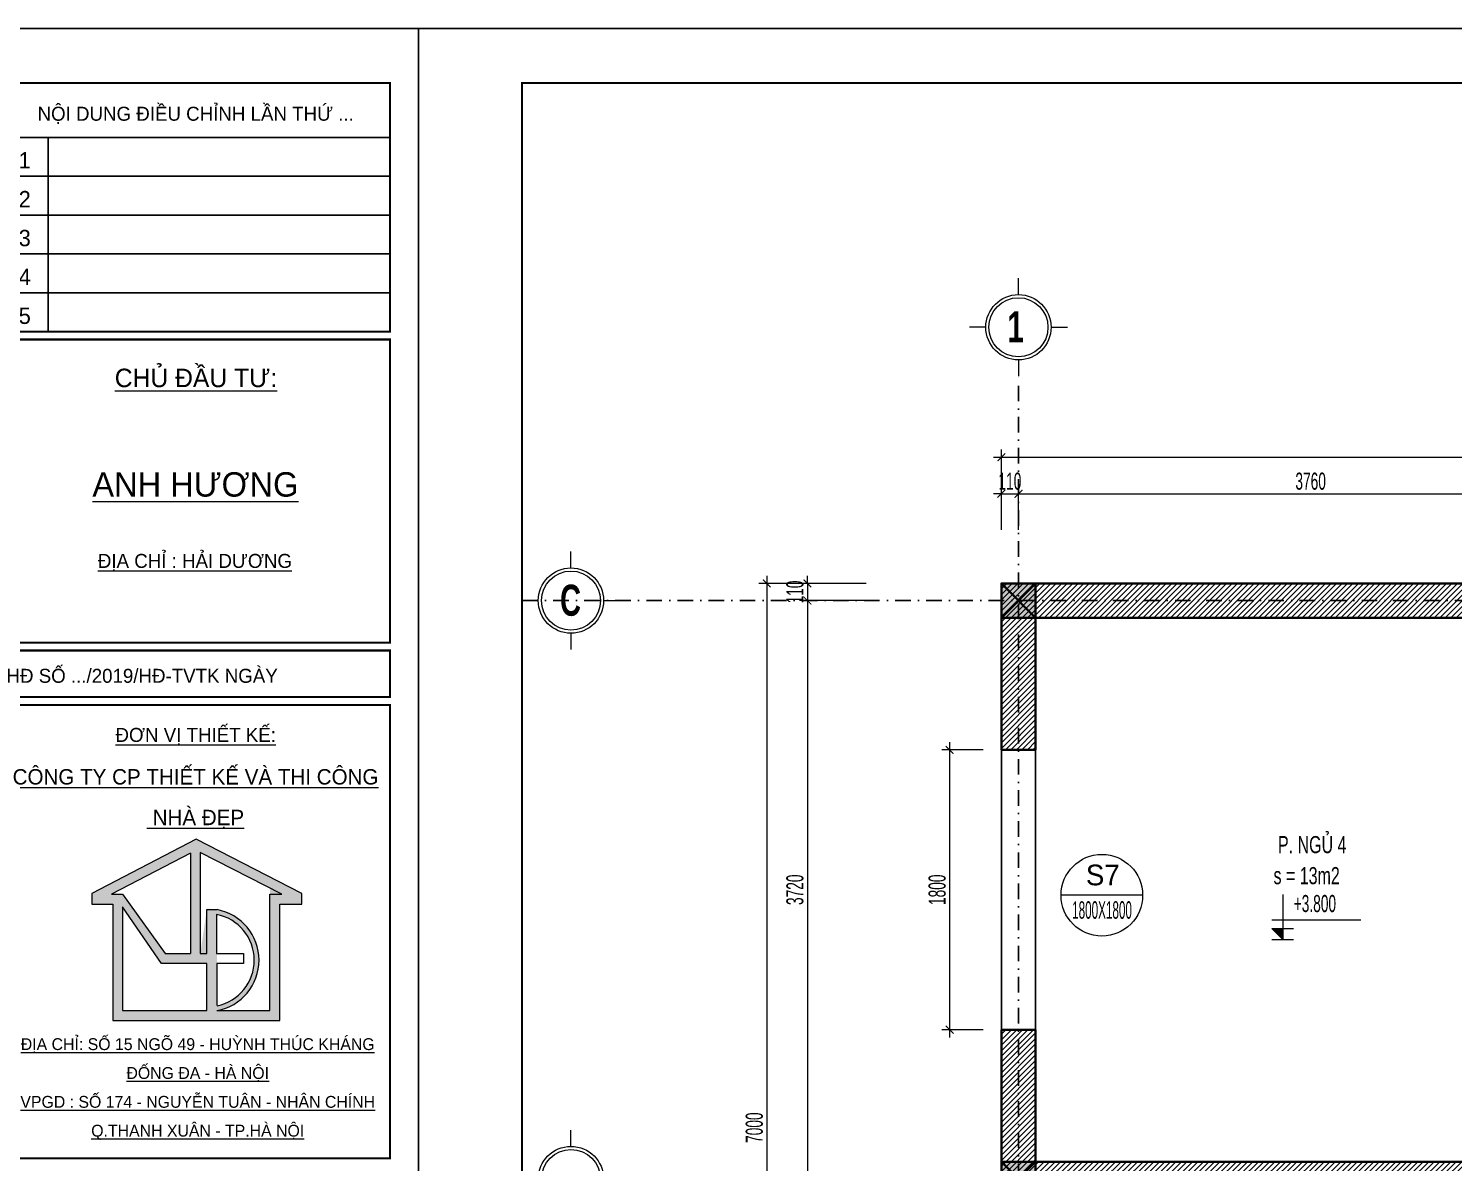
# Model space of a CAD drawing. Header units: inches. Extents: x 274208 to 641690, y -81912 to 129129.
# Drawn here: x 472963 to 482132, y 19834 to 27127 of the extents above; entities that cross this region are included whole.
import ezdxf
from ezdxf.enums import TextEntityAlignment as Align

# ---------------------------------------------------------------- set-up
doc = ezdxf.new("R2010")
doc.units = ezdxf.units.IN
doc.header["$MEASUREMENT"] = 0
doc.header["$PDMODE"] = 3
doc.linetypes.add('DASHDOT', pattern=[1, 0.5, -0.25, 0, -0.25])
for name, color, linetype, lineweight in [('01.Cut', 255, 'Continuous', 35), ('05.Text', 253, 'Continuous', 18), ('06.betong', 2, 'Continuous', 35), ('08.Dim', 156, 'Continuous', 15), ('09.Hatch', 250, 'Continuous', 5), ('10.Text', 254, 'Continuous', 18), ('11.Khung bo', 32, 'Continuous', 50), ('12.Khung', 36, 'Continuous', 25), ('DIM', 252, 'Continuous', 20)]:
    doc.layers.add(name, color=color, linetype=linetype, lineweight=lineweight)
for name, color, linetype in [('NET VUA', 143, 'Continuous'), ('text', 7, 'Continuous'), ('TRUC', 250, 'DASHDOT')]:
    doc.layers.add(name, color=color, linetype=linetype)
doc.layers.add('Tpl_Bound', color=1, linetype='Continuous', plot=False)
doc.styles.add('AVANT', font='')
doc.styles.add('AVANTH', font='')
doc.styles.add('AVANTHB', font='')
doc.styles.add('TT5_Text Dim', font='hoatbif.shx', dxfattribs={"width": 0.6})
doc.styles.add('VnAvantH', font='')
doc.styles.get('AVANT').set_extended_font_data('.VnAvant')
doc.styles.get('AVANTH').set_extended_font_data('.VnAvantH')
doc.styles.get('AVANTHB').set_extended_font_data('.VnAvantH', bold=True)
doc.styles.get('VnAvantH').set_extended_font_data('.VnAvantH')
doc.dimstyles.new('TT5_Dim 1-50', dxfattribs={"dimscale": 50, "dimtxt": 2.2, "dimasz": 1, "dimexe": 1, "dimexo": 0.5, "dimgap": 0.5, "dimtad": 1, "dimdec": 0, "dimzin": 0, "dimdsep": 46, "dimtxsty": 'TT5_Text Dim', "dimblk": 'ARCHTICK', "dimcen": 0, "dimdle": 1, "dimclrd": 256, "dimclre": 256, "dimclrt": 1, "dimadec": 0, "dimazin": 0, "dimtfac": 0.015, "dimtdec": 0, "dimtix": 1, "dimtmove": 2, "dimatfit": 3, "dimldrblk": 'DOT', "dimfxl": 1, "dimtolj": 1, "dimtzin": 0, "dimlwd": -1, "dimlwe": -1, "dimarcsym": 1})

# ---------------------------------------------------------------- blocks, each defined once
blk = doc.blocks.new('100')
at = {"layer": '05.Text'}
h = blk.add_hatch(color=3, dxfattribs=at)
h.paths.add_polyline_path([(1897375, -927367), (1897375, -927501), (1897646, -927501), (1897646, -928998), (1898856, -928998), (1899794, -928998), (1899794, -927501), (1900078, -927501), (1900078, -927366), (1898717, -926668)])
h.paths.add_polyline_path([(1898772, -928138), (1898858, -927562, -0.921492), (1898987, -928872), (1899668, -928872), (1899668, -927297), (1898772, -926837)], flags=16)
h.paths.add_polyline_path([(1898646, -926846), (1898646, -928138), (1898318, -928138), (1897771, -927375), (1897631, -927375)], flags=16)
h.paths.add_polyline_path([(1898982, -927636, -0.822042), (1898987, -928808), (1898987, -928139), (1898982, -928139)], flags=16)
h.paths.add_polyline_path([(1897771, -927537), (1898273, -928265), (1898856, -928265), (1898856, -928872), (1897771, -928872)], flags=16)
for p, q in [((1898717, -926668), (1897375, -927367)), ((1900078, -927366), (1898717, -926668)), ((1898646, -926846), (1897631, -927375)), ((1898646, -926846), (1898646, -928138)), ((1899821, -927376), (1898772, -926837)), ((1898772, -926837), (1898772, -928138)), ((1897375, -927367), (1897375, -927501)), ((1897375, -927501), (1897646, -927501)), ((1897631, -927375), (1897771, -927375)), ((1897646, -927501), (1897646, -928998)), ((1897771, -927375), (1897771, -927375)), ((1897771, -927375), (1898318, -928138)), ((1897771, -927537), (1897771, -928872)), ((1898273, -928265), (1897771, -927537)), ((1899668, -928872), (1899668, -927376)), ((1899668, -927376), (1899821, -927376)), ((1899794, -928998), (1899794, -927501)), ((1899794, -927501), (1900078, -927501)), ((1900078, -927501), (1900078, -927366)), ((1898856, -928138), (1898856, -927573)), ((1898856, -928138), (1898856, -927573)), ((1898856, -927573), (1898987, -927573)), ((1898982, -927636), (1898982, -928139)), ((1898856, -928265), (1898273, -928265)), ((1898318, -928138), (1898646, -928138)), ((1898772, -928138), (1898856, -928138)), ((1898856, -928872), (1898856, -928265)), ((1898982, -928139), (1899330, -928139)), ((1899330, -928265), (1898987, -928265)), ((1898987, -928265), (1898987, -928808)), ((1899330, -928139), (1899330, -928265)), ((1897646, -928998), (1898856, -928998)), ((1897771, -928872), (1898856, -928872)), ((1898856, -928998), (1899794, -928998)), ((1898987, -928872), (1899668, -928872))]:
    blk.add_line(p, q, dxfattribs=at)
for radius, start, end in [(598, 281.4298, 79.1164), (660, 280.3316, 79.6684)]:
    blk.add_arc((1898869, -928223), radius, start, end, dxfattribs=at)
at = {"layer": '11.Khung bo', "const_width": 26.7}
for points in [[(1860913, -945240), (1860913, -916940), (1896063, -916940), (1896063, -945240)], [(1896213, -920140), (1896213, -916940), (1901213, -916940), (1901213, -920140)], [(1896213, -924140), (1901213, -924140), (1901213, -920240), (1896213, -920240)], [(1896213, -924840), (1901213, -924840), (1901213, -924240), (1896213, -924240)], [(1896213, -930771), (1901213, -930771), (1901213, -924940), (1896213, -924940)]]:
    blk.add_lwpolyline(points, close=True, dxfattribs=at)
at = {"layer": '12.Khung'}
for p, q in [((1896213, -917640), (1901213, -917640)), ((1896813, -920140), (1896813, -917640)), ((1896213, -918140), (1901213, -918140)), ((1896213, -918640), (1901213, -918640)), ((1896213, -919140), (1901213, -919140)), ((1896213, -919640), (1901213, -919640))]:
    blk.add_line(p, q, dxfattribs=at)
at = {"layer": '12.Khung', "color": 1}
blk.add_lwpolyline([(1901579, -945940), (1901579, -916240), (1859580, -916240), (1859580, -945940)], close=True, dxfattribs=at)
at = {"layer": '05.Text', "style": 'VnAvantH'}
for s, p in [('Néi dung ®iÒu chØnh lÇn thø ...', (1898713, -917329)), ('H§ sè .../2019/H§-TVTK ngµy ', (1898057, -924540))]:
    blk.add_text(s, height=180, dxfattribs=at).set_placement(p, align=Align.MIDDLE)
at = {"layer": '05.Text'}
for s, height, style, p in [('1', 210, 'AVANT', (1896513, -918040)), ('2', 210, 'AVANT', (1896513, -918540)), ('3', 210, 'AVANT', (1896513, -919040)), ('4', 210, 'AVANT', (1896513, -919540)), ('5', 210, 'AVANT', (1896513, -920040)), ('%%uChñ ®Çu t\xad:', 237.6, 'VnAvantH', (1898716, -920853)), ('%%Uanh H¦¥NG', 313.63, 'VnAvantH', (1898709, -922261)), ('%%U®Þa chØ : H¶I D¦¥NG', 180, 'VnAvantH', (1898703, -923178)), ('%%U®¬n vÞ thiÕt kÕ:', 180, 'VnAvantH', (1898713, -925416)), ('%%Uc«ng ty cp thiÕt kÕ vµ thi c«ng', 198, 'VnAvantH', (1898711, -925964)), ('%%U nhµ ®Ñp', 198, 'VnAvantH', (1898711, -926487)), ('%%U®Þa chØ: sè 15 ngâ 49 - huúnh thóc kh¸ng', 152.46, 'VnAvantH', (1898739, -929380)), ('%%U®èng ®a - hµ néi', 152.46, 'VnAvantH', (1898739, -929751)), ('%%Uvpgd : sè 174 - nguyÔn tu©n - nh©n chÝnh', 152.46, 'VnAvantH', (1898739, -930122)), ('%%Uq.thanh xu©n - tp.hµ néi', 152.46, 'VnAvantH', (1898739, -930493))]:
    blk.add_text(s, height=height, dxfattribs=dict(at, style=style)).set_placement(p, align=Align.CENTER)
blk = doc.blocks.new('\xad3yjrtuktyl')
at = {"layer": '06.betong'}
blk.add_hatch(color=0, dxfattribs=at).paths.add_polyline_path([(-110, -110), (110, -110), (110, 110), (-110, 110)])
at = {"layer": '06.betong', "color": 0}
for p, q in [((-110, 110), (110, -110)), ((-110, -110), (110, 110))]:
    blk.add_line(p, q, dxfattribs=at)
blk.add_lwpolyline([(-110, -110), (110, -110), (110, 110), (-110, 110)], close=True, dxfattribs=at)
blk = doc.blocks.new('DANHTRUC')
for p, q in [((980383, -947347), (980383, -947137)), ((979963, -947767), (979753, -947767)), ((980803, -947767), (981013, -947767)), ((980383, -948187), (980383, -948397))]:
    blk.add_line(p, q)
for radius in [420, 380]:
    blk.add_circle((980383, -947767), radius)
blk = doc.blocks.new('_ARCHTICK')
at = {"color": 0, "linetype": 'ByBlock', "const_width": 0.15}
blk.add_lwpolyline([(-0.5, -0.5), (0.5, 0.5)], dxfattribs=at)
blk = doc.blocks.new('*D844')
at = {"layer": '08.Dim', "transparency": 16777216}
for p, q in [((477974.9, 23558.3), (477974.9, 23608.3)), ((478353.9, 23558.3), (477924.9, 23558.3)), ((477974.9, 23558.3), (477974.9, 23448.3)), ((478353.9, 23448.3), (477924.9, 23448.3)), ((477974.9, 23448.3), (477974.9, 23398.3))]:
    blk.add_line(p, q, dxfattribs=at)
at = {"layer": 'Defpoints', "color": 0, "transparency": 16777216}
for p in [(478378.9, 23558.3), (477974.9, 23448.3), (478378.9, 23448.3)]:
    blk.add_point(p, dxfattribs=at)
at = {"layer": '08.Dim', "transparency": 16777216, "xscale": 50, "yscale": 50, "zscale": 50}
for p, rotation in [((477974.9, 23558.3), 270), ((477974.9, 23448.3), 90)]:
    blk.add_blockref('_ARCHTICK', p, dxfattribs=dict(at, rotation=rotation))
at = {"layer": '08.Dim', "color": 1, "transparency": 16777216, "insert": (477894.9, 23503.3), "char_height": 110, "attachment_point": 5, "rotation": 90, "style": 'TT5_Text Dim'}
blk.add_mtext('\\A1;110', dxfattribs=at)
blk = doc.blocks.new('_DOT')
at = {"color": 1, "linetype": 'ByBlock'}
blk.add_line((-0.5, 0), (-1, 0), dxfattribs=at)
at = {"color": 1, "linetype": 'ByBlock', "const_width": 0.5}
blk.add_lwpolyline([(-0.25, 0, 1), (0.25, 0, 1)], format="xyb", close=True, dxfattribs=at)
blk = doc.blocks.new('*D845')
at = {"layer": '08.Dim', "transparency": 16777216}
for p, q in [((477974.9, 23498.3), (477974.9, 19678.3)), ((478353.9, 23448.3), (477924.9, 23448.3)), ((478353.9, 19728.3), (477924.9, 19728.3))]:
    blk.add_line(p, q, dxfattribs=at)
at = {"layer": 'Defpoints', "color": 0, "transparency": 16777216}
for p in [(478378.9, 23448.3), (477974.9, 19728.3), (478378.9, 19728.3)]:
    blk.add_point(p, dxfattribs=at)
at = {"layer": '08.Dim', "transparency": 16777216, "xscale": 50, "yscale": 50, "zscale": 50}
for p, rotation in [((477974.9, 23448.3), 90), ((477974.9, 19728.3), 270)]:
    blk.add_blockref('_ARCHTICK', p, dxfattribs=dict(at, rotation=rotation))
at = {"layer": '08.Dim', "color": 1, "transparency": 16777216, "insert": (477894.9, 21588.3), "char_height": 110, "attachment_point": 5, "rotation": 90, "style": 'TT5_Text Dim'}
blk.add_mtext('\\A1;3720', dxfattribs=at)
blk = doc.blocks.new('*D848')
at = {"layer": '08.Dim', "transparency": 16777216}
for p, q in [((477713.5, 23608.3), (477713.5, 16508.3)), ((478353.9, 23558.3), (477663.5, 23558.3)), ((478353.9, 16558.3), (477663.5, 16558.3))]:
    blk.add_line(p, q, dxfattribs=at)
at = {"layer": 'Defpoints', "color": 0, "transparency": 16777216}
for p in [(478378.9, 23558.3), (477713.5, 16558.3), (478378.9, 16558.3)]:
    blk.add_point(p, dxfattribs=at)
at = {"layer": '08.Dim', "transparency": 16777216, "xscale": 50, "yscale": 50, "zscale": 50}
for p, rotation in [((477713.5, 23558.3), 90), ((477713.5, 16558.3), 270)]:
    blk.add_blockref('_ARCHTICK', p, dxfattribs=dict(at, rotation=rotation))
at = {"layer": '08.Dim', "color": 1, "transparency": 16777216, "insert": (477633.5, 20058.3), "char_height": 110, "attachment_point": 5, "rotation": 90, "style": 'TT5_Text Dim'}
blk.add_mtext('\\A1;7000', dxfattribs=at)
blk = doc.blocks.new('*D855')
at = {"layer": '08.Dim', "transparency": 16777216}
for p, q in [((479223.1, 24135.5), (479173.1, 24135.5)), ((479223.1, 23903.4), (479223.1, 24185.5)), ((479223.1, 24135.5), (479333.1, 24135.5)), ((479333.1, 23903.4), (479333.1, 24185.5)), ((479333.1, 24135.5), (479383.1, 24135.5))]:
    blk.add_line(p, q, dxfattribs=at)
at = {"layer": 'Defpoints', "color": 0, "transparency": 16777216}
for p in [(479333.1, 24135.5), (479223.1, 23878.4), (479333.1, 23878.4)]:
    blk.add_point(p, dxfattribs=at)
at = {"layer": '08.Dim', "transparency": 16777216, "xscale": 50, "yscale": 50, "zscale": 50}
blk.add_blockref('_ARCHTICK', (479223.1, 24135.5), dxfattribs=at)
at = {"layer": '08.Dim', "transparency": 16777216, "xscale": 50, "yscale": 50, "zscale": 50, "rotation": 180}
blk.add_blockref('_ARCHTICK', (479333.1, 24135.5), dxfattribs=at)
at = {"layer": '08.Dim', "color": 1, "transparency": 16777216, "insert": (479278.1, 24215.5), "char_height": 110, "attachment_point": 5, "style": 'TT5_Text Dim'}
blk.add_mtext('\\A1;110', dxfattribs=at)
blk = doc.blocks.new('*D856')
at = {"layer": '08.Dim', "transparency": 16777216}
for p, q in [((479283.1, 24135.5), (483143.1, 24135.5)), ((479333.1, 23903.4), (479333.1, 24185.5)), ((483093.1, 23903.4), (483093.1, 24185.5))]:
    blk.add_line(p, q, dxfattribs=at)
at = {"layer": 'Defpoints', "color": 0, "transparency": 16777216}
for p in [(483093.1, 24135.5), (479333.1, 23878.4), (483093.1, 23878.4)]:
    blk.add_point(p, dxfattribs=at)
at = {"layer": '08.Dim', "transparency": 16777216, "xscale": 50, "yscale": 50, "zscale": 50, "rotation": 180}
blk.add_blockref('_ARCHTICK', (479333.1, 24135.5), dxfattribs=at)
at = {"layer": '08.Dim', "transparency": 16777216, "xscale": 50, "yscale": 50, "zscale": 50}
blk.add_blockref('_ARCHTICK', (483093.1, 24135.5), dxfattribs=at)
at = {"layer": '08.Dim', "color": 1, "transparency": 16777216, "insert": (481213.1, 24215.5), "char_height": 110, "attachment_point": 5, "style": 'TT5_Text Dim'}
blk.add_mtext('\\A1;3760', dxfattribs=at)
blk = doc.blocks.new('*D860')
at = {"layer": '08.Dim', "transparency": 16777216}
for p, q in [((479223.1, 23903.4), (479223.1, 24420.5)), ((491223.1, 23903.4), (491223.1, 24420.5)), ((479173.1, 24370.5), (491273.1, 24370.5))]:
    blk.add_line(p, q, dxfattribs=at)
at = {"layer": 'Defpoints', "color": 0, "transparency": 16777216}
for p in [(491223.1, 24370.5), (479223.1, 23878.4), (491223.1, 23878.4)]:
    blk.add_point(p, dxfattribs=at)
at = {"layer": '08.Dim', "transparency": 16777216, "xscale": 50, "yscale": 50, "zscale": 50, "rotation": 180}
blk.add_blockref('_ARCHTICK', (479223.1, 24370.5), dxfattribs=at)
at = {"layer": '08.Dim', "transparency": 16777216, "xscale": 50, "yscale": 50, "zscale": 50}
blk.add_blockref('_ARCHTICK', (491223.1, 24370.5), dxfattribs=at)
at = {"layer": '08.Dim', "color": 1, "transparency": 16777216, "insert": (485223.1, 24450.5), "char_height": 110, "attachment_point": 5, "style": 'TT5_Text Dim'}
blk.add_mtext('\\A1;12000', dxfattribs=at)
blk = doc.blocks.new('A$C4E7C6F34')
at = {"layer": 'DIM'}
blk.add_hatch(color=256, dxfattribs=at).paths.add_polyline_path([(-38, 0), (-38, 138), (-178, 138)])
for p, q in [((-38, 576), (-38, 0)), ((964, 248), (-178, 248)), ((-178, 138), (101, 138)), ((-178, 138), (-38, 0)), ((-178, 0), (101, 0))]:
    blk.add_line(p, q, dxfattribs=at)
at = {"layer": 'text', "style": 'TT5_Text Dim', "flags": 8}
blk.add_attdef('%%P0.000', text='', height=220, dxfattribs=at).set_placement((102, 461), align=Align.MIDDLE_LEFT)
blk = doc.blocks.new('*D877')
at = {"layer": '08.Dim', "transparency": 16777216}
for p, q in [((479105, 22488.3), (478840.1, 22488.3)), ((478890.1, 22538.3), (478890.1, 20638.3)), ((479105, 20688.3), (478840.1, 20688.3))]:
    blk.add_line(p, q, dxfattribs=at)
at = {"layer": 'Defpoints', "color": 0, "transparency": 16777216}
for p in [(479130, 22488.3), (478890.1, 20688.3), (479130, 20688.3)]:
    blk.add_point(p, dxfattribs=at)
at = {"layer": '08.Dim', "transparency": 16777216, "xscale": 50, "yscale": 50, "zscale": 50}
for p, rotation in [((478890.1, 22488.3), 90), ((478890.1, 20688.3), 270)]:
    blk.add_blockref('_ARCHTICK', p, dxfattribs=dict(at, rotation=rotation))
at = {"layer": '08.Dim', "color": 1, "transparency": 16777216, "insert": (478810.1, 21588.3), "char_height": 110, "attachment_point": 5, "rotation": 90, "style": 'TT5_Text Dim'}
blk.add_mtext('\\A1;1800', dxfattribs=at)

msp = doc.modelspace()

# ---------------------------------------------------------------- hatches: boundary and pattern name
at = {"layer": '09.Hatch'}
h = msp.add_hatch(dxfattribs=at)
h.set_pattern_fill('ANSI31', color=256, scale=200)
h.set_pattern_definition([(45, (479223.136, 16558.276), (-17.67767, 17.67767), [])])
h.paths.add_polyline_path([(479443.1, 23338.3), (480993.1, 23338.3), (483093.1, 23338.3), (483093.1, 20878.3), (483203.1, 20878.3), (483203.1, 23338.3), (483703.1, 23338.3), (486003.1, 23338.3), (486003.1, 20878.3), (486223.1, 20878.3), (486223.1, 23338.3), (489283.1, 23338.3), (489283.1, 23088.3), (489503.1, 23088.3), (489503.1, 23558.3), (483703.1, 23558.3), (480993.1, 23558.3), (479223.1, 23558.3), (479223.1, 22488.3), (479443.1, 22488.3)])
h.paths.add_polyline_path([(479443.1, 19728.3), (483093.1, 19728.3), (483093.1, 19508.3), (483203.1, 19508.3), (483203.1, 19838.3), (483203.1, 19948.3), (483093.1, 19948.3), (483093.1, 19838.3), (479443.1, 19838.3), (479443.1, 20688.3), (479223.1, 20688.3), (479223.1, 17918.3), (479223.1, 16558.3), (481043.1, 16558.3), (481043.1, 16778.3), (479443.1, 16778.3), (479443.1, 17918.3)])
h.paths.add_polyline_path([(483093.1, 16778.3), (482443.1, 16778.3), (482443.1, 16558.3), (484203.1, 16558.3), (484203.1, 16778.3), (483203.1, 16778.3), (483203.1, 18078.3), (485093.1, 18078.3), (485093.1, 18188.3), (483203.1, 18188.3), (483203.1, 18578.3), (483093.1, 18578.3)])
h.paths.add_polyline_path([(486513.1, 16558.3), (486513.1, 16778.3), (486113.1, 16778.3), (486113.1, 18578.3), (486003.1, 18578.3), (486003.1, 18188.3), (485893.1, 18188.3), (485893.1, 18078.3), (486003.1, 18078.3), (486003.1, 16778.3), (484803.1, 16778.3), (484803.1, 16558.3)])
h.paths.add_polyline_path([(487713.1, 16778.3), (487713.1, 16558.3), (491223.1, 16558.3), (491523.1, 16558.3), (491523.1, 16778.3), (491223.1, 16778.3), (491223.1, 17778.3), (491333.1, 17778.3), (491333.1, 18178.3), (491003.1, 18178.3), (491003.1, 16778.3)])
h.paths.add_polyline_path([(489503.1, 19838.3), (489503.1, 20088.3), (489283.1, 20088.3), (489283.1, 19838.3), (486223.1, 19838.3), (486223.1, 19948.3), (486003.1, 19948.3), (486003.1, 19838.3), (486003.1, 19508.3), (486113.1, 19508.3), (486113.1, 19728.3), (489283.1, 19728.3), (489283.1, 19618.3), (491003.1, 19618.3), (491223.1, 19618.3), (491223.1, 19838.3), (490223.1, 19838.3)])

# ---------------------------------------------------------------- linework, layer by layer
at = {"layer": '01.Cut'}
for p, q in [((480993.1, 23338.3), (479443.1, 23338.3)), ((479443.1, 23338.3), (479443.1, 22488.3)), ((483093.1, 23338.3), (480993.1, 23338.3)), ((479443.1, 22488.3), (479223.1, 22488.3)), ((479443.1, 20688.3), (479223.1, 20688.3)), ((479443.1, 20688.3), (479443.1, 19838.3)), ((479443.1, 19838.3), (483093.1, 19838.3))]:
    msp.add_line(p, q, dxfattribs=at)
for points in [[(480993.1, 23558.3), (479223.1, 23558.3), (479223.1, 22488.3)], [(483703.1, 23558.3), (480993.1, 23558.3)], [(479223.1, 20688.3), (479223.1, 17918.3)]]:
    msp.add_lwpolyline(points, dxfattribs=at)
at = {"layer": '05.Text'}
msp.add_line((480132.1, 21553.3), (479607.1, 21553.3), dxfattribs=at)
msp.add_ellipse((479869.6, 21553.3), major_axis=(0, 262.5), ratio=1, start_param=3.141584, end_param=9.424769, dxfattribs=at)
at = {"layer": 'NET VUA'}
msp.add_lwpolyline([(479443.1, 20688.3), (479223.1, 20688.3), (479223.1, 22488.3), (479443.1, 22488.3)], close=True, dxfattribs=at)
at = {"layer": 'Tpl_Bound', "color": 1}
for points in [[(454472.3, 12277.4), (454472.3, 27127.3), (475472.1, 27127.3), (475472.1, 12277.4)], [(475472.1, 12277.4), (475472.1, 27127.3), (496471.9, 27127.3), (496471.9, 12277.4)]]:
    msp.add_lwpolyline(points, close=True, dxfattribs=at)
at = {"layer": 'TRUC', "ltscale": 200}
for p, q in [((479333.1, 15125.3), (479333.1, 24922.8)), ((476138.8, 23448.3), (493713.6, 23448.3))]:
    msp.add_line(p, q, dxfattribs=at)

# ---------------------------------------------------------------- block references
at = {"layer": '01.Cut'}
for p in [(479333.1, 23448.3), (479333.1, 19728.3)]:
    msp.add_blockref('\xad3yjrtuktyl', p, dxfattribs=at)
at = {"layer": '05.Text', "xscale": 0.5, "yscale": 0.5, "zscale": 0.5}
for name, p in [('100', (-475317.5, 485247.3)), ('100', (-454317.7, 485247.3)), ('DANHTRUC', (-10858.5, 499089.4)), ('DANHTRUC', (-13737.9, 497331.6)), ('DANHTRUC', (-13737.9, 493611.6))]:
    msp.add_blockref(name, p, dxfattribs=at)
at = {"layer": '08.Dim'}
ref = msp.add_blockref('A$C4E7C6F34', (481053, 21269.2), dxfattribs=dict(at, xscale=0.5, yscale=0.5, zscale=0.5))
ref.add_attrib('%%P0.000', '+3.800', dxfattribs={"layer": 'text', "height": 110, "style": 'TT5_Text Dim', "width": 0.6, "flags": 8}).set_placement((481104.2, 21499.9), align=Align.MIDDLE_LEFT)

# ---------------------------------------------------------------- texts
at = {"layer": '05.Text', "width": 0.7}
for s, height, style, p in [('1', 200, 'AVANTHB', (479262.3, 25108.5)), ('c', 200, 'AVANTHB', (476383, 23350.6)), ('P. NGñ 4', 110, 'TT5_Text Dim', (481003, 21823.7)), ('s = 13m2', 110, 'TT5_Text Dim', (480974.2, 21624.3))]:
    msp.add_text(s, height=height, dxfattribs=dict(at, style=style)).set_placement(p)
at = {"layer": '10.Text', "style": 'AVANTH'}
msp.add_text('s7', height=133.33, dxfattribs=at).set_placement((479875.7, 21683.5), align=Align.MIDDLE_CENTER)
at = {"layer": '10.Text', "style": 'AVANTH', "width": 0.5}
msp.add_text('1800X1800', height=112.5, dxfattribs=at).set_placement((479870.7, 21458.2), align=Align.MIDDLE_CENTER)

# ---------------------------------------------------------------- dimensions: what is measured, and where the dimension line sits
at = {"layer": '08.Dim'}
for base, p1, p2, picture, middle in [((491223.1, 24370.5), (479223.1, 23878.4), (491223.1, 23878.4), '*D860', (485223.1, 24450.5)), ((479333.1, 24135.5), (479223.1, 23878.4), (479333.1, 23878.4), '*D855', (479278.1, 24215.5)), ((483093.1, 24135.5), (479333.1, 23878.4), (483093.1, 23878.4), '*D856', (481213.1, 24215.5))]:
    dim = msp.add_linear_dim(base=base, p1=p1, p2=p2, dimstyle='TT5_Dim 1-50', dxfattribs=at)
    dim.commit()
    dim.dimension.update_dxf_attribs({"geometry": picture, "text_midpoint": middle})
for base, p1, p2, picture, middle in [((477713.5, 16558.3), (478378.9, 23558.3), (478378.9, 16558.3), '*D848', (477633.5, 20058.3)), ((477974.9, 23448.3), (478378.9, 23558.3), (478378.9, 23448.3), '*D844', (477894.9, 23503.3)), ((477974.9, 19728.3), (478378.9, 23448.3), (478378.9, 19728.3), '*D845', (477894.9, 21588.3)), ((478890.1, 20688.3), (479130, 22488.3), (479130, 20688.3), '*D877', (478810.1, 21588.3))]:
    dim = msp.add_linear_dim(base=base, p1=p1, p2=p2, angle=90, dimstyle='TT5_Dim 1-50', dxfattribs=at)
    dim.commit()
    dim.dimension.update_dxf_attribs({"geometry": picture, "text_midpoint": middle})

doc.saveas('drawing.dxf')
